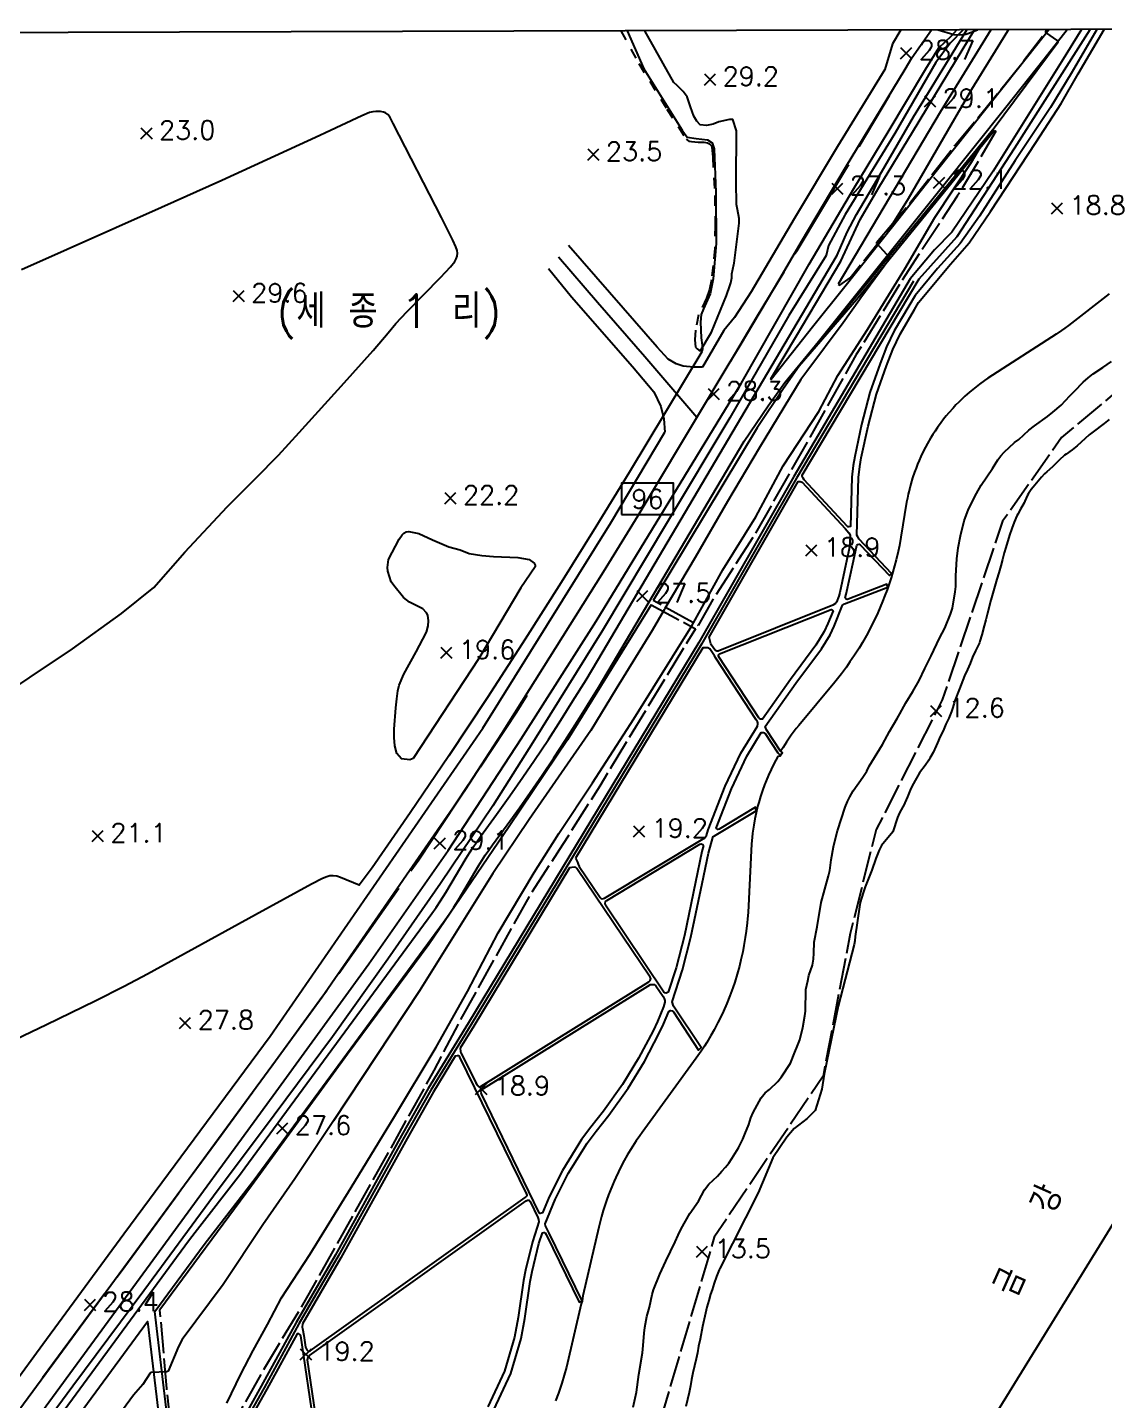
# Model space of a CAD drawing. Header units: millimetres. Extents: x 224638 to 227100, y 430787 to 433573.
# Drawn here: x 226058 to 226574, y 432911 to 433568 of the extents above; entities that cross this region are included whole.
import ezdxf
from ezdxf.enums import TextEntityAlignment as Align

# ---------------------------------------------------------------- set-up
doc = ezdxf.new("R2010")
doc.units = ezdxf.units.MM
for name, pattern in [('15M2P5', [17.5, 15, -2.5]), ('50M10', [60, 50, -10]), ('5M5', [10, 5, -5])]:
    doc.linetypes.add(name, pattern=pattern)
for name, color, linetype in [('A0013110', 1, 'Continuous'), ('A0013113', 1, 'Continuous'), ('A0013118', 1, 'Continuous'), ('A0013433', 7, 'Continuous'), ('A0013443', 7, 'Continuous'), ('A0023210', 7, 'Continuous'), ('A0023213', 7, 'Continuous'), ('A0033327', 32, 'Continuous'), ('B0024120', 3, 'B0024120'), ('C0052213', 1, 'Continuous'), ('C0052214', 1, '15M2P5'), ('C0523121', 1, '50M10'), ('E0022112', 5, 'Continuous'), ('E0022115', 7, 'Continuous'), ('E0032111', 5, 'Continuous'), ('F0017111', 30, 'Continuous'), ('F0017114', 7, 'Continuous'), ('F0027132', 7, 'Continuous'), ('F0027217', 7, 'Continuous'), ('F0037221', 7, 'Continuous'), ('F0037223', 7, '5M5'), ('H0017334', 7, 'Continuous'), ('H0049131', 7, 'Continuous'), ('H0049225', 7, 'Continuous')]:
    doc.layers.add(name, color=color, linetype=linetype)
doc.styles.add('HIST', font='romans.shx', dxfattribs={"bigfont": 'ngsw.shx'})
doc.styles.add('ngsw', font='romans.shx', dxfattribs={"bigfont": 'ngsw.shx'})
doc.linetypes.add('B0024120', pattern='A,10,-1.75,[133,ltypeshp.shx,S=0.75,R=0,X=0,Y=0],-3.25', length=15)

# ---------------------------------------------------------------- blocks, each defined once
blk = doc.blocks.new('A0013433')
at = {"layer": 'A0013433'}
blk.add_lwpolyline([(-12.5, -7.5), (12.5, -7.5), (12.5, 7.5), (-12.5, 7.5)], close=True, dxfattribs=at)
blk = doc.blocks.new('F0027217')
at = {"layer": 'F0027217'}
for p, q in [((-2.652, 2.652), (2.652, -2.652)), ((-2.652, -2.652), (2.652, 2.652))]:
    blk.add_line(p, q, dxfattribs=at)

msp = doc.modelspace()

# ---------------------------------------------------------------- linework, layer by layer
at = {"layer": 'A0013110', "flags": 128}
for points in [[(226381.018, 433405.683), (226376.788, 433405.608), (226371.916, 433406.118), (226368.523, 433407.188), (226364.64, 433409.456), (226359.394, 433415.199), (226343.165, 433433.833), (226316.931, 433463.859)], [(226307.379, 433452.888), (226318.358, 433439.238), (226347.638, 433405.906), (226357.738, 433393.737), (226361.23, 433386.834), (226362.605, 433380.95), (226363.049, 433374.465)]]:
    msp.add_lwpolyline(points, dxfattribs=at)
at = {"layer": 'A0013113', "flags": 128}
for points in [[(226018.28, 432841.94), (226116.75, 432976.21), (226176.81, 433058.55), (226221.4, 433119.82), (226259.33, 433174.06), (226294.27, 433227.59), (226330.22, 433284.04), (226399.66, 433397.75), (226432.133, 433454.882), (226453.481, 433491.187), (226469.993, 433518.289), (226487.966, 433548.443), (226494.292, 433558.498), (226500.232, 433564.353), (226502.845, 433567.211)], [(226476.01, 433567.131), (226472.044, 433560.418), (226468.401, 433548.267), (226445.654, 433511.35), (226424.978, 433476.641), (226404.439, 433441.718), (226396.364, 433429.38), (226391.326, 433423.227), (226381.018, 433405.683)], [(226021.277, 432877.741), (226036.798, 432898.781), (226065.362, 432937.629), (226104.169, 432990.544), (226174.159, 433085.167), (226275.93, 433232.68), (226337.29, 433331.02), (226363.049, 433374.465)]]:
    msp.add_lwpolyline(points, dxfattribs=at)
at = {"layer": 'A0013118', "flags": 128}
for points in [[(225830.305, 432572.141), (226135.128, 432987.222), (226138.229, 432991.346), (226159.869, 433019.324), (226161.995, 433022.125), (226251.507, 433144.007), (226253.578, 433146.902), (226255.716, 433150.059), (226258.269, 433154.084), (226267.942, 433170.403), (226269.595, 433173.072), (226271.3, 433175.709), (226273.059, 433178.31), (226274.868, 433180.876), (226282.551, 433191.384), (226288.904, 433200.265), (226295.154, 433209.218), (226300.745, 433217.42), (226307.34, 433227.339), (226313.274, 433236.504), (226319.103, 433245.738), (226325.339, 433255.886), (226330.944, 433265.261), (226445.602, 433459.306), (226450.415, 433470.309), (226454.831, 433478.809), (226466.819, 433499.082), (226482.144, 433525.556), (226489.28, 433537.153), (226507.664, 433567.226)], [(226131.421, 432847.801), (226118.87, 432953.256), (226142.561, 432985.485), (226165.8, 433015.552), (226168.205, 433018.748), (226257.154, 433139.87), (226258.747, 433142.081), (226260.454, 433144.548), (226262.111, 433147.049), (226264.242, 433150.434), (226273.93, 433166.778), (226275.509, 433169.329), (226277.139, 433171.847), (226278.819, 433174.333), (226280.548, 433176.784), (226287.634, 433186.469), (226293.465, 433194.593), (226298.639, 433201.956), (226304.307, 433210.195), (226309.887, 433218.494), (226315.38, 433226.85), (226321.32, 433236.108), (226326.1, 433243.734), (226331.326, 433252.26), (226335.952, 433259.979), (226400.997, 433370.185), (226412.528, 433387.122), (226420.517, 433398.274), (226436.554, 433417.919), (226495.947, 433492.194), (226526.299, 433530.116), (226544.673, 433553.226), (226555.6, 433567.369)], [(226562.456, 433567.389), (226552.932, 433551.813), (226520.166, 433499.43), (226500.467, 433470.288), (226492.187, 433461.761), (226480.479, 433447.877), (226424.797, 433353.196), (226379.33, 433273.677), (226269.02, 433091.522), (226249.743, 433060.071), (226237.057, 433037.571), (226205.352, 432980.535), (226186.612, 432948.099), (226169.894, 432917.519), (226159.275, 432898.52)], [(226281.231, 432906.271), (226289.288, 432923.583), (226294.249, 432940.336), (226296.066, 432949.991), (226298.596, 432967.631), (226299.495, 432972.468), (226302.794, 432985.865), (226304.494, 432991.023), (226305.18, 432991.198), (226305.473, 432991.098), (226305.836, 432990.927), (226306.305, 432990.243), (226322.11, 432957.775), (226323.459, 432958.432), (226307.654, 432990.9), (226306.009, 432994.38), (226305.719, 432995.32), (226310.574, 433006.936), (226316.814, 433019.357), (226325.894, 433033.879), (226330.183, 433039.716), (226336.338, 433047.329), (226345.524, 433060.301), (226353.3, 433073.122), (226360.271, 433086.261), (226362.459, 433090.889), (226365.038, 433097), (226365.802, 433097.442), (226366.56, 433097.355), (226367.144, 433096.883), (226379.237, 433078.465), (226380.418, 433079.718), (226367.181, 433099.55), (226366.551, 433101.681), (226371.543, 433116.975), (226375.572, 433132.633), (226380.938, 433158.354), (226383.892, 433172.896), (226385.976, 433180.323), (226386.193, 433180.855), (226386.804, 433181.152), (226387.635, 433181.677), (226406.753, 433193.069), (226406.519, 433194.942), (226389.139, 433184.342), (226388.4, 433184.219), (226387.633, 433184.78), (226394.921, 433203.636), (226402.337, 433219.286), (226409.237, 433230.581), (226410.283, 433230.603), (226410.78, 433230.417), (226411.073, 433230.168), (226417.2, 433220.855), (226418.197, 433219.711), (226419.177, 433220.887), (226418.453, 433221.68), (226411.74, 433231.883), (226411.366, 433232.647), (226411.164, 433233.525), (226425.825, 433254.222), (226438.04, 433270.749), (226442.192, 433277.495), (226444.074, 433281.518), (226448.184, 433291.615), (226449.11, 433292.193), (226469.815, 433300.255), (226469.268, 433301.652), (226450.893, 433294.501), (226450.415, 433294.383), (226449.881, 433294.549), (226449.415, 433295.198), (226449.882, 433296.884), (226453.339, 433312.853), (226454.911, 433320.381), (226455.465, 433320.752), (226456.074, 433320.826), (226456.57, 433320.545), (226470.531, 433305.826), (226471.619, 433306.858), (226456.011, 433323.314), (226455.381, 433324.331), (226455.015, 433325.184), (226455.848, 433352.742), (226456.348, 433358.067), (226457.123, 433362.213), (226460.382, 433377.394), (226464.327, 433392.623), (226469.119, 433406.237), (226472.185, 433414.137), (226475.708, 433421.455), (226482.564, 433433.261), (226484.438, 433436.545), (226499.837, 433454.99), (226508.715, 433465.14), (226518.92, 433480.153), (226540.661, 433513.214), (226552.731, 433531.922), (226560.962, 433546.182), (226573.391, 433567.422)], [(226546.997, 433567.343), (226540.958, 433559.753), (226526.18, 433540.969), (226509.301, 433519.707), (226492.991, 433499.262), (226471.975, 433472.891), (226449.264, 433444.132), (226433.795, 433424.765), (226413.973, 433399.757), (226413.739, 433399.989), (226426.089, 433420.561), (226447.37, 433456.463), (226456.555, 433476.29), (226465.462, 433491.71), (226481.582, 433518.209), (226502.199, 433552.254), (226511.249, 433567.236)], [(226569.92, 433567.412), (226557.63, 433546.331), (226547.732, 433530.048), (226530.813, 433504.614), (226513.619, 433477.885), (226504.363, 433464.882), (226493.624, 433452.899), (226482.836, 433439.901), (226479.802, 433434.877), (226472.879, 433422.955), (226469.247, 433415.412), (226466.117, 433407.347), (226461.263, 433393.557), (226457.267, 433378.131), (226453.985, 433362.843), (226453.176, 433358.511), (226452.653, 433352.94), (226451.939, 433329.287), (226451.117, 433329.12), (226450.705, 433329.219), (226450.326, 433329.473), (226429.774, 433351.704), (226429.327, 433352.447), (226428.852, 433353.375), (226428.73, 433353.945), (226484.78, 433447.978), (226503.008, 433468.26), (226530.553, 433510.64), (226566.631, 433567.402)], [(226203.388, 432853.152), (226191.987, 432930.129), (226192.394, 432931.256), (226192.999, 432932.234), (226296.61, 433006.34), (226297.283, 433006.619), (226298.075, 433006.575), (226298.684, 433006.052), (226302.34, 432998.272), (226302.561, 432997.462), (226302.694, 432996.241), (226302.004, 432993.69), (226299.716, 432986.75), (226296.366, 432973.143), (226295.438, 432968.151), (226292.908, 432950.514), (226291.134, 432941.088), (226286.287, 432924.719), (226278.375, 432907.719)], [(225836.082, 432568.18), (226115.403, 432948.536), (226128.133, 432841.581), (226127.693, 432840.594), (226102.955, 432796.573), (226083.284, 432760.318), (226067.781, 432735.025), (226050.504, 432712.488)]]:
    msp.add_lwpolyline(points, dxfattribs=at)
for points in [[(226384.301, 433276.327), (226426.926, 433350.876), (226427.906, 433350.846), (226428.752, 433350.6), (226449.344, 433328.325), (226451.144, 433326.204), (226451.838, 433325.221), (226451.638, 433321.492), (226451.261, 433318.558), (226450.209, 433313.519), (226446.774, 433297.651), (226446.307, 433295.967), (226445.318, 433293.016), (226444.717, 433292.469), (226443.509, 433291.573), (226388.642, 433269.594), (226387.933, 433269.629), (226387.393, 433269.88), (226386.947, 433270.239), (226385.361, 433272.53), (226385.051, 433273.085)], [(226388.882, 433266.867), (226388.72, 433267.34), (226388.731, 433267.782), (226389.001, 433268.075), (226389.3, 433268.242), (226442.621, 433289.601), (226442.877, 433289.585), (226443.171, 433289.462), (226443.66, 433288.989), (226441.141, 433282.8), (226439.371, 433279.017), (226435.386, 433272.542), (226423.232, 433256.098), (226409.779, 433237.106), (226408.832, 433237.063), (226408.305, 433237.332), (226408.026, 433237.64)], [(226320.335, 433170.479), (226321.195, 433168.579), (226321.558, 433167.517), (226322.001, 433166.524), (226332.16, 433151.611), (226332.545, 433151.158), (226333.12, 433150.992), (226334.16, 433151.273), (226381.346, 433179.68), (226382.043, 433180.044), (226382.944, 433181.363), (226383.887, 433183.965), (226391.979, 433204.9), (226399.518, 433220.81), (226407.419, 433233.743), (226407.617, 433234.793), (226407.568, 433235.323), (226407.41, 433235.775), (226406.836, 433236.72), (226387.524, 433266.203), (226386.856, 433267.334), (226384.618, 433270.771), (226384.158, 433271.075), (226383.631, 433271.243), (226381.287, 433271.118)], [(226381.586, 433176.524), (226380.779, 433173.648), (226377.804, 433159), (226372.454, 433133.358), (226368.469, 433117.871), (226364.662, 433106.206), (226363.763, 433105.82), (226363.121, 433105.911), (226362.649, 433106.222), (226334.692, 433147.946), (226334.547, 433148.769), (226334.742, 433149.688), (226335.28, 433150.221), (226379.85, 433177.123), (226380.491, 433177.322), (226381.238, 433176.995)], [(226265.162, 433079.499), (226265.289, 433077.895), (226265.491, 433077.199), (226273.204, 433061.766), (226273.876, 433061.117), (226274.438, 433060.995), (226275.078, 433061.191), (226355.367, 433111.201), (226356.026, 433111.86), (226356.29, 433112.779), (226355.982, 433113.528), (226321.002, 433165.438), (226320.397, 433165.937), (226319.719, 433166.187), (226317.492, 433165.785), (226271.581, 433089.961)], [(226362.507, 433099.233), (226359.537, 433092.196), (226357.41, 433087.696), (226350.516, 433074.703), (226342.847, 433062.058), (226333.785, 433049.262), (226327.648, 433041.67), (226323.244, 433035.677), (226314.022, 433020.927), (226307.665, 433008.273), (226304.468, 433000.625), (226303.398, 433000.254), (226302.852, 433000.635), (226275.352, 433057.503), (226275.128, 433058.062), (226275.03, 433058.674), (226275.388, 433059.261), (226276.302, 433060.186), (226356.178, 433109.939), (226356.923, 433110.01), (226358.031, 433109.906), (226358.765, 433109.363), (226362.245, 433104.136), (226362.792, 433103.165), (226363.01, 433102.268), (226363.134, 433101.525)], [(226189.654, 432947.367), (226189.523, 432945.887), (226189.604, 432945.222), (226190.243, 432941.903), (226191.077, 432936.275), (226191.625, 432934.987), (226192.2, 432934.416), (226192.744, 432934.318), (226193.337, 432934.434), (226296.286, 433007.922), (226296.688, 433008.389), (226297.09, 433009.058), (226297.001, 433009.589), (226264.87, 433075.184), (226264.591, 433075.616), (226264.231, 433075.82), (226263.72, 433075.807), (226262.783, 433075.634), (226252.33, 433058.551), (226239.675, 433036.106), (226207.961, 432979.054)], [(226132.9, 432844.131), (226137.26, 432831.376), (226137.713, 432830.457), (226138.839, 432829.919), (226140.859, 432829.413), (226149.177, 432835.986), (226159.937, 432841.533), (226171.262, 432845.392), (226180.759, 432848.022), (226201.456, 432851.025), (226201.96, 432852.447), (226201.903, 432852.942), (226188.768, 432941.625), (226188.614, 432942.005), (226188.364, 432942.342), (226187.923, 432942.588), (226187.076, 432942.69), (226172.519, 432916.067), (226161.9, 432897.066), (226134.126, 432846.501)]]:
    msp.add_lwpolyline(points, close=True, dxfattribs=at)
at = {"layer": 'A0023210', "flags": 128}
msp.add_lwpolyline([(226378.397, 433381.512), (226353.516, 433410.553), (226330.761, 433436.536), (226312.155, 433458.374)], dxfattribs=at)
at = {"layer": 'A0023213', "flags": 128}
msp.add_lwpolyline([(226052.16, 432903.68), (226108.09, 432979.84), (226176.67, 433073.46), (226198.96, 433104.1), (226267.63, 433203.37), (226285.1, 433230.13), (226333.76, 433307.53), (226350.24, 433334.5), (226371.258, 433369.542), (226378.397, 433381.512), (226393.36, 433406.599), (226399.079, 433415.959), (226418.286, 433448.3), (226428.555, 433465.762), (226449.567, 433501.269), (226478.183, 433548.355), (226481.283, 433553.775), (226490.647, 433567.175)], dxfattribs=at)
at = {"layer": 'A0033327', "flags": 128}
msp.add_lwpolyline([(226482.155, 433446.882), (226426.093, 433352.441), (226380.623, 433272.916), (226270.301, 433090.742), (226251.037, 433059.311), (226238.366, 433036.839), (226206.657, 432979.795), (226187.92, 432947.364), (226171.206, 432916.793), (226160.588, 432897.793), (226132.802, 432847.207), (226129.001, 432839.859), (226104.268, 432795.848), (226084.583, 432759.568), (226069.019, 432734.175), (226051.646, 432711.512)], dxfattribs=at)
at = {"layer": 'B0024120', "flags": 128}
msp.add_lwpolyline([(226421.488, 433398.627), (226427.023, 433405.867), (226429.114, 433408.695), (226455.315, 433440.342), (226502.931, 433498.466), (226520.765, 433520.281)], dxfattribs=at)
at = {"layer": 'C0052213', "flags": 128}
for points in [[(226519.095, 433567.26), (226494.906, 433527.703), (226445.985, 433445.33)], [(226520.905, 433518.957), (226454.764, 433437.949), (226427.372, 433406.025), (226419.895, 433395.451), (226407.207, 433376.587), (226357.55, 433293.831)], [(226575.718, 433440.686), (226556.343, 433425.552), (226554.602, 433424.303), (226552.959, 433423.163), (226550.46, 433421.503), (226517.717, 433400.316), (226516.063, 433399.192), (226513.629, 433397.438), (226511.255, 433395.604), (226508.944, 433393.691), (226506.697, 433391.703), (226505.237, 433390.337), (226503.808, 433388.938), (226502.41, 433387.508), (226501.044, 433386.047), (226499.056, 433383.8), (226497.774, 433382.265), (226496.525, 433380.703), (226495.312, 433379.113), (226493.559, 433376.679), (226492.436, 433375.024), (226491.35, 433373.344), (226490.301, 433371.641), (226488.8, 433369.044), (226487.848, 433367.285), (226486.935, 433365.506), (226485.64, 433362.8), (226484.827, 433360.973), (226484.055, 433359.128), (226483.324, 433357.266), (226482.635, 433355.389), (226481.68, 433352.545), (226480.82, 433349.671), (226480.3, 433347.74), (226479.601, 433344.822), (226479.189, 433342.865), (226478.821, 433340.9), (226476.062, 433324.125), (226475.33, 433320.193), (226474.712, 433317.257), (226473.798, 433313.363), (226473.044, 433310.459), (226472.232, 433307.571), (226471.362, 433304.7), (226470.436, 433301.847), (226469.452, 433299.013), (226468.412, 433296.199), (226467.316, 433293.406), (226466.164, 433290.636), (226464.957, 433287.89), (226463.696, 433285.168), (226462.38, 433282.472), (226461.011, 433279.803), (226459.588, 433277.162), (226457.61, 433273.685), (226456.066, 433271.113), (226453.927, 433267.733), (226451.7, 433264.411), (226449.971, 433261.959), (226447.591, 433258.744), (226446.369, 433257.161), (226444.496, 433254.817), (226427.259, 433234.035), (226426.002, 433232.481), (226423.58, 433229.297), (226421.288, 433226.019), (226419.656, 433223.502), (226418.611, 433221.797), (226419.381, 433220.849), (226418.254, 433219.331), (226417.106, 433219.202), (226415.223, 433215.673), (226413.904, 433212.978), (226412.667, 433210.246), (226411.512, 433207.477), (226410.788, 433205.613), (226409.773, 433202.79), (226408.843, 433199.938), (226407.999, 433197.059), (226407.484, 433195.126), (226406.785, 433192.209), (226406.174, 433189.272), (226405.651, 433186.318), (226405.092, 433182.358), (226404.872, 433180.37), (226404.617, 433177.381), (226402.882, 433144.427), (226402.66, 433141.435), (226402.475, 433139.443), (226402.017, 433135.47), (226401.596, 433132.5), (226400.933, 433128.555), (226400.359, 433125.611), (226399.492, 433121.706), (226398.766, 433118.795), (226397.697, 433114.941), (226396.516, 433111.119), (226395.555, 433108.277), (226394.177, 433104.522), (226392.688, 433100.81), (226391.089, 433097.143), (226389.82, 433094.425), (226388.49, 433091.736), (226386.625, 433088.198), (226385.157, 433085.581), (226383.111, 433082.145), (226382.05, 433080.449), (226380.412, 433077.936), (226378.141, 433074.643), (226352.198, 433039.106), (226351.034, 433037.479), (226349.338, 433035.004), (226347.702, 433032.49), (226346.645, 433030.792), (226345.111, 433028.214), (226343.639, 433025.6), (226342.23, 433022.951), (226340.885, 433020.27), (226339.605, 433017.557), (226338.788, 433015.731), (226338, 433013.893), (226336.874, 433011.113), (226336.16, 433009.244), (226335.146, 433006.421), (226334.2, 433003.574), (226333.608, 433001.664), (226332.776, 432998.782), (226332.26, 432996.849), (226331.508, 432993.779), (226323.874, 432960.812), (226323.55, 432958.316), (226322.972, 432956.916), (226315.969, 432926.717), (226314.955, 432922.848), (226313.811, 432919.015), (226312.871, 432916.166), (226312.204, 432914.281), (226310.777, 432910.544)], [(226356.568, 433291.851), (226316.454, 433227.114), (226288.556, 433185.628), (226250.084, 433129.116), (226211.183, 433076.595), (226165.146, 433013.499), (226121.395, 432954.133)]]:
    msp.add_lwpolyline(points, dxfattribs=at)
at = {"layer": 'C0052214', "flags": 128}
for points in [[(226445.985, 433445.33), (226446.813, 433444.91), (226451.774, 433448.348), (226479.072, 433482.683), (226501.919, 433511.758), (226520.459, 433534.385), (226533.809, 433551.041), (226546.33, 433567.341)], [(226623.789, 433541.27), (226653.603, 433526.024), (226652.367, 433523.451), (226639.114, 433517.822), (226641.94, 433516.887), (226641.024, 433516.531), (226640.866, 433515.614), (226641.352, 433514.757), (226648.698, 433508.021), (226632.769, 433479.22), (226622.598, 433462.619), (226603.561, 433427.055), (226594.163, 433411.125), (226583.682, 433397.742), (226552.997, 433371.933), (226524.75, 433331.846), (226495.867, 433246.222), (226464.231, 433184.115), (226451.802, 433134.43), (226438.809, 433066.113), (226386.74, 432988.969), (226348.325, 432858.545), (226316.363, 432801.335), (226314.45, 432800.606), (226312.867, 432800.073), (226311.266, 432799.594), (226309.651, 432799.17), (226308.022, 432798.8), (226306.382, 432798.485), (226304.732, 432798.226), (226303.074, 432798.022), (226301.41, 432797.874), (226299.742, 432797.783), (226298.072, 432797.747), (226296.402, 432797.768), (226294.733, 432797.845), (226293.068, 432797.979), (226291.409, 432798.168), (226289.757, 432798.413), (226288.114, 432798.714), (226286.482, 432799.07), (226284.862, 432799.48), (226274.571, 432802.522), (226265.812, 432804.845), (226256.989, 432806.911), (226248.109, 432808.72), (226245.529, 432809.423), (226242.926, 432810.036), (226240.303, 432810.557), (226237.664, 432810.987), (226235.011, 432811.325), (226232.349, 432811.571), (226229.679, 432811.723), (226227.005, 432811.783), (226224.331, 432811.749), (226221.66, 432811.622), (226218.995, 432811.402), (226216.339, 432811.09), (226213.696, 432810.685), (226211.068, 432810.188), (226208.459, 432809.601), (226205.873, 432808.922), (226203.311, 432808.155), (226200.778, 432807.298), (226198.276, 432806.354), (226195.809, 432805.323), (226193.379, 432804.207), (226190.989, 432803.007), (226188.642, 432801.724), (226186.342, 432800.36), (226184.09, 432798.918), (226181.891, 432797.397), (226179.745, 432795.801), (226177.656, 432794.131), (226175.627, 432792.39), (226173.659, 432790.579), (226171.756, 432788.7), (226169.919, 432786.757), (226168.152, 432784.75), (226166.455, 432782.684), (226164.831, 432780.559), (226163.282, 432778.379), (226161.81, 432776.147), (226160.416, 432773.864), (226141.802, 432737.907), (226120.165, 432704.169), (226118.863, 432701.716), (226117.647, 432699.219), (226116.518, 432696.682), (226115.476, 432694.108), (226114.523, 432691.499), (226113.661, 432688.859), (226112.381, 432684.461), (226111.816, 432682.748), (226111.196, 432681.054), (226110.521, 432679.381), (226109.792, 432677.732), (226109.009, 432676.107), (226108.174, 432674.508), (226107.287, 432672.937), (226106.349, 432671.397), (226105.362, 432669.887), (226104.326, 432668.411), (226103.243, 432666.969), (226102.326, 432665.947), (226101.377, 432664.955), (226100.396, 432663.996), (226099.383, 432663.069), (226098.341, 432662.176), (226097.27, 432661.318), (226096.172, 432660.495), (226095.047, 432659.709), (226093.896, 432658.96), (226092.722, 432658.25), (226091.525, 432657.578), (226090.307, 432656.946), (226089.068, 432656.355), (226087.811, 432655.804), (226085.231, 432654.461), (226082.698, 432653.032), (226080.214, 432651.52), (226077.781, 432649.925), (226075.403, 432648.251), (226073.082, 432646.498), (226070.82, 432644.67), (226068.621, 432642.766), (226049.569, 432622.128), (225988.987, 432579.206), (225974.455, 432558.794), (225938.991, 432522.128), (225924.49, 432503.281), (225911.737, 432494.501), (225900.205, 432488.185), (225885.916, 432479.62), (225876.8, 432470.978), (225869.349, 432462.038), (225858.622, 432444.885), (225849.768, 432420.627), (225844.398, 432401.089), (225840.494, 432369.848), (225831.77, 432349.825), (225819.017, 432328.199), (225794.275, 432338.304)], [(226520.905, 433518.957), (226521.547, 433518.591), (226503.072, 433487.483), (226479.833, 433452.3), (226454.691, 433411.669), (226432.572, 433372.219), (226405.774, 433324.897), (226386.071, 433294.418), (226379.013, 433281.88), (226357.55, 433293.831)], [(226356.568, 433291.851), (226377.692, 433280.358), (226331.905, 433204.99), (226314.105, 433176.843), (226298.162, 433152.211), (226264.903, 433092.512), (226252.413, 433068.694), (226235.972, 433038.967), (226192.21, 432960.92), (226169.953, 432923.551), (226145.732, 432880.879), (226130.487, 432864.618), (226124.628, 432916.434), (226121.395, 432954.133)]]:
    msp.add_lwpolyline(points, dxfattribs=at)
at = {"layer": 'C0523121', "flags": 128}
for points in [[(226394.461, 433408.407), (226406.994, 433429.404), (226426.342, 433461.576), (226449.699, 433500.425), (226470.652, 433535.73)], [(226065.159, 432921.673), (226104.513, 432974.884), (226150.64, 433037.713), (226174.159, 433069.947), (226199.216, 433104.288), (226245.329, 433169.678), (226292.264, 433240.62), (226297.206, 433248.497)]]:
    msp.add_lwpolyline(points, dxfattribs=at)
at = {"layer": 'E0022112', "flags": 128}
msp.add_lwpolyline([(226505.947, 433567.221), (226499.707, 433560.731), (226492.735, 433551.596), (226473.119, 433517.619), (226449.43, 433478.745), (226441.373, 433463.876), (226440.303, 433459.091), (226422.376, 433430.306), (226394.143, 433381.427), (226364.396, 433331.591), (226333.198, 433279.451), (226299.936, 433225.905), (226280.771, 433195.588), (226255.716, 433158.336), (226230.406, 433122.156), (226203.928, 433084.91), (226176.055, 433047.38), (226147.082, 433008.56), (226113.727, 432963.18), (226079.626, 432917.496), (226047.313, 432873.639)], dxfattribs=at)
at = {"layer": 'E0022115', "flags": 128}
msp.add_lwpolyline([(226877.637, 433482.359), (226514.779, 432893.432), (226013.53, 432174.23), (225825.388, 431922.904), (225702.215, 431801.731), (225577.302, 431713.64), (225287.243, 431571.804), (224644.125, 431269.006)], dxfattribs=at)
at = {"layer": 'E0032111', "flags": 128}
msp.add_lwpolyline([(226575.72, 433380.63), (226573.29, 433378.71), (226568.09, 433374.71), (226566.18, 433373.14), (226560.48, 433367.95), (226558, 433366.08), (226555.13, 433364), (226554.44, 433363.45), (226551.79, 433361.05), (226549.36, 433358.75), (226548.59, 433357.96), (226545.96, 433355.55), (226544.83, 433354.46), (226543.43, 433352.96), (226539.42, 433348.19), (226538.49, 433347), (226537.21, 433345.15), (226536.67, 433344.25), (226535.35, 433341.5), (226535.01, 433340.7), (226533.27, 433337.59), (226531.98, 433335.21), (226531.63, 433334.46), (226530.36, 433331.31), (226529.22, 433328.34), (226528.12, 433325.19), (226526.24, 433319.32), (226525.48, 433316.73), (226524.71, 433313.43), (226523.97, 433310.49), (226522.93, 433307.06), (226521.95, 433304.12), (226520.08, 433297.38), (226519.11, 433294.08), (226517.45, 433287.84), (226516.7, 433284.6), (226515.91, 433281.7), (226514.85, 433277.46), (226513.91, 433274.38), (226513.63, 433273.56), (226512.3, 433270.69), (226511.82, 433269.83), (226510.39, 433266.66), (226509.23, 433263.75), (226507.94, 433260.8), (226506.56, 433257.76), (226504.04, 433251.62), (226501.76, 433245.5), (226501.5, 433244.72), (226500.66, 433241.71), (226500.33, 433240.69), (226499.02, 433237.44), (226497.65, 433234.61), (226496.22, 433231.43), (226494.91, 433228.7), (226493.58, 433225.71), (226493, 433224.28), (226491.44, 433221.04), (226489.95, 433218.27), (226489.42, 433217.37), (226487.64, 433214.78), (226485.03, 433211.33), (226483.46, 433208.81), (226481.43, 433205.08), (226480.5, 433203.05), (226479.24, 433199.81), (226478.01, 433196.99), (226477.63, 433196.19), (226475.58, 433192.45), (226474.94, 433191.08), (226474.51, 433190.01), (226472.171, 433183.038), (226466.822, 433176.455), (226465.667, 433174.28), (226464.125, 433170.305), (226462.096, 433164.684), (226458.958, 433156.749), (226457.934, 433153.818), (226456.626, 433149.164), (226456.189, 433147.149), (226454.148, 433132.957), (226453.976, 433130.904), (226453.707, 433129.043), (226445.997, 433099.546), (226439.266, 433066.943), (226438.239, 433059.849), (226435.105, 433049.535), (226431.157, 433045.817), (226425.022, 433041.009), (226421.485, 433036.785), (226414.717, 433026.87), (226407.732, 433010.091), (226389.36, 432973.97), (226389.03, 432973.28), (226387.75, 432970.08), (226386.68, 432966.91), (226385.68, 432963.78), (226384.95, 432961.68), (226384.06, 432958.59), (226383.25, 432955.46), (226382.52, 432952.46), (226381.15, 432946.21), (226379.98, 432940.03), (226379.21, 432936.64), (226378.64, 432933.53), (226378.01, 432930.59), (226377.26, 432927.3), (226376.54, 432923.9), (226375.89, 432920.7), (226375.32, 432917.67), (226374.68, 432914.57), (226373.84, 432911.19), (226373.09, 432907.84)], dxfattribs=at)
at = {"layer": 'F0017111', "flags": 128}
for points, elevation in [([(226153.415, 432909.464), (226160.15, 432923.288), (226166.047, 432934.593), (226172.817, 432947.04), (226179.583, 432959.887), (226193.109, 432980.548), (226212.963, 433012.636), (226233.667, 433046.796), (226253.637, 433079.938), (226268.563, 433106.601), (226283.314, 433134.685), (226300.469, 433163.637), (226312.276, 433182.248), (226328.5, 433206.526), (226348.302, 433237.158), (226375.97, 433281.71), (226390.896, 433308.543), (226406.667, 433333.955), (226419.723, 433358.349), (226436.78, 433384.31), (226445.938, 433401.61), (226460.06, 433423.622), (226477.96, 433452.716), (226492.247, 433477.329), (226509.799, 433503.836), (226515.081, 433512.716), (226551.289, 433561.383), (226551.173, 433561.956), (226545.488, 433565.988), (226545.402, 433566.389), (226545.983, 433567.34)], 20), ([(226493.962, 433567.185), (226501.356, 433564.967), (226503.998, 433564.857), (226507.082, 433565.187), (226510.385, 433566.177), (226512.797, 433567.241)], 30), ([(226347.977, 432907.499), (226349.518, 432914.63), (226350.615, 432923.106), (226352.312, 432933.586), (226352.735, 432936.991), (226353.224, 432943.012), (226353.525, 432945.726), (226354.471, 432950.86), (226355.737, 432955.328), (226356.98, 432961.407), (226357.658, 432963.685), (226360.664, 432971.222), (226363.509, 432977.422), (226368.053, 432986.698), (226369.393, 432989.961), (226370.814, 432992.923), (226375.111, 433000.207), (226379.173, 433006.237), (226381.994, 433011.573), (226384.154, 433014.38), (226388.206, 433018.155), (226390.416, 433020.465), (226392.121, 433022.398), (226393.726, 433024.42), (226395.2, 433026.576), (226398.339, 433031.714), (226400.391, 433035.89), (226401.432, 433038.213), (226403.27, 433042.903), (226404.28, 433046.065), (226405.413, 433048.633), (226409.159, 433055.718), (226411.137, 433058.001), (226413.097, 433059.695), (226417.124, 433063.543), (226418.928, 433065.705), (226423.266, 433072.34), (226425.292, 433077.564), (226426.483, 433080.31), (226427.7, 433083.413), (226429.109, 433089.287), (226430.115, 433094.998), (226430.42, 433097.233), (226430.578, 433107.514), (226431.442, 433111.769), (226432.075, 433114.279), (226433.712, 433119.254), (226434.288, 433122.046), (226434.453, 433125.007), (226434.541, 433130.146), (226436.052, 433137.556), (226437.948, 433149.215), (226441.368, 433161.965), (226441.969, 433164.468), (226442.714, 433169.611), (226443.8, 433175.937), (226444.367, 433178.599), (226445.779, 433183.481), (226449.364, 433194.897), (226450.501, 433197.595), (226451.571, 433199.876), (226453.265, 433202.742), (226457.862, 433209.237), (226459.704, 433212.183), (226460.945, 433214.443), (226467.312, 433224.879), (226470.625, 433231.075), (226474.323, 433237.28), (226475.498, 433239.59), (226478.454, 433244.85), (226481.74, 433250.24), (226484.797, 433255.537), (226487.514, 433261.282), (226490.581, 433267.432), (226494.579, 433275.808), (226497.037, 433280.683), (226499.777, 433287.311), (226500.69, 433290.273), (226502.061, 433297.966), (226502.348, 433300.611), (226502.425, 433305.757), (226502.914, 433313.898), (226503.554, 433319.164), (226504.652, 433324.782), (226506.4, 433332.038), (226508.403, 433337.582), (226512.248, 433345.045), (226514.505, 433349.058), (226519.929, 433357.058), (226522.461, 433361.277), (226523.896, 433363.233), (226525.555, 433364.94), (226530.436, 433369.578), (226532.445, 433371.022), (226537.343, 433375.413), (226540.059, 433377.494), (226546.256, 433382.047), (226548.871, 433384.08), (226552.798, 433387.487), (226556.86, 433391.913), (226559.147, 433394.103), (226563.345, 433398.395), (226565.665, 433400.539), (226568.136, 433402.444), (226572.771, 433405.42), (226576.915, 433408.401)], 15)]:
    msp.add_lwpolyline(points, dxfattribs=dict(at, elevation=elevation))
at = {"layer": 'F0017111', "elevation": 20, "flags": 128}
msp.add_lwpolyline([(226239.289, 433326.769), (226240.453, 433326.991), (226245.325, 433325.905), (226251.79, 433322.849), (226259.681, 433319.606), (226265.059, 433318.201), (226269.348, 433316.432), (226275.396, 433315.377), (226281.058, 433314.941), (226292.717, 433314.489), (226298.083, 433313.564), (226300.541, 433311.686), (226300.953, 433310.814), (226300.955, 433310.026), (226294.158, 433299.921), (226273.969, 433266.14), (226242.61, 433218.228), (226240.977, 433217.516), (226237.009, 433217.957), (226234.801, 433220.513), (226233.815, 433224.323), (226233.499, 433228.317), (226233.488, 433232.16), (226234.301, 433242.511), (226234.735, 433246.725), (226235.332, 433250.602), (226235.932, 433253.374), (226238.211, 433258.578), (226244.098, 433269.217), (226247.179, 433275.414), (226249.049, 433278.656), (226249.735, 433281.779), (226250, 433284.164), (226249.629, 433286.856), (226248.956, 433287.88), (226247.222, 433289.828), (226240.891, 433293.081), (226237.995, 433295.33), (226233.404, 433301.007), (226232.147, 433302.785), (226230.429, 433307.942), (226230.378, 433309.733), (226230.772, 433313.438), (226235.922, 433323.231), (226237.26, 433325.244), (226238.179, 433326.168)], close=True, dxfattribs=at)
at = {"layer": 'F0017114', "elevation": 25, "flags": 128}
for points in [[(226345.11, 433566.74), (226352.974, 433548.526), (226371.376, 433519.149), (226372.496, 433517.471), (226373.789, 433515.826), (226378.022, 433515.121), (226383.43, 433514.534), (226385.781, 433513.006), (226386.604, 433510.186), (226387.545, 433489.505), (226387.615, 433464.891), (226386.193, 433447.917), (226384.687, 433440.81), (226381.508, 433433.536), (226380.42, 433430.776), (226380.169, 433427.181), (226380.504, 433419.739), (226381.006, 433416.228), (226381.173, 433414.388), (226380.774, 433412.991), (226345.956, 433355.233), (226330.01, 433329.128), (226313.475, 433302.517), (226296.195, 433275.268), (226278.116, 433247.39), (226259.598, 433219.437), (226241.102, 433192.1), (226222.948, 433165.848), (226216.672, 433157.517), (226207.837, 433161.251), (226206.02, 433161.801), (226204.268, 433162.002), (226202.691, 433161.923), (226201.317, 433161.584), (226199.177, 433160.685), (226193.959, 433157.991), (226167.161, 433143.307), (226115.357, 433114.837), (226104.31, 433108.977), (226090.445, 433101.992), (226067.035, 433090.584), (226045.005, 433080.154)], [(226527.582, 433567.285), (226527.068, 433566.482), (226509.848, 433538.619), (226479.487, 433486.307), (226472.131, 433474.464), (226464.451, 433465.116), (226464.451, 433464.985), (226464.545, 433464.778), (226470.61, 433458.072), (226470.64, 433457.831), (226470.31, 433457.111), (226456.919, 433438.854), (226456.242, 433437.853), (226448.357, 433426.888), (226431.004, 433403.479), (226428.211, 433399.776), (226426.008, 433396.01), (226408.287, 433366.814), (226393.003, 433341.248), (226377.615, 433314.486), (226363.024, 433290.059), (226362.707, 433289.374), (226357.051, 433279.477), (226339.73, 433251.552), (226327.594, 433231.663), (226298.164, 433188.894), (226280.753, 433163.104), (226245.598, 433106.893), (226204.484, 433044.697), (226185.981, 433016.901), (226170.601, 432994.818), (226151.672, 432966.281), (226132.098, 432939.959), (226130.191, 432936.499), (226125.248, 432924.821), (226124.932, 432924.588), (226124.45, 432924.488), (226117.394, 432924.172), (226117.028, 432924.039), (226116.711, 432923.773), (226113.142, 432918.413), (226108.726, 432913.185), (226096.963, 432897.155)], [(226038.368, 433243.234), (226079.455, 433270.728), (226102.995, 433287.601), (226118.485, 433300.037), (226133.316, 433317.067), (226153.551, 433338.664), (226167.225, 433352.386), (226178.077, 433363.544), (226188.065, 433374.282), (226209.649, 433398.128), (226223.44, 433413.656), (226230.555, 433422.104), (226234.373, 433426.553), (226239.644, 433432.053), (226255.757, 433448.535), (226260.529, 433453.741), (226262.523, 433456.229), (226263.249, 433457.511), (226263.675, 433458.837), (226263.803, 433460.162), (226263.626, 433461.451), (226263.047, 433463.228), (226261.61, 433466.46), (226256.16, 433477.268), (226233.069, 433522.397), (226231.354, 433525.448), (226230.405, 433526.601), (226229.389, 433527.405), (226228.437, 433527.829), (226226.963, 433528.091), (226224.788, 433528.137), (226223.231, 433527.959), (226221.763, 433527.528), (226218.102, 433525.963), (226200.707, 433517.923), (226197.862, 433516.606), (226151.063, 433495.062), (226122.109, 433482.07), (226055.049, 433452.186)]]:
    msp.add_lwpolyline(points, dxfattribs=at)
at = {"layer": 'F0037221'}
msp.add_lwpolyline([(226380.045, 433413.366), (226385.389, 433422.372), (226392.548, 433439.964), (226394.242, 433444.586), (226394.688, 433446.025), (226395.066, 433448.442), (226395.184, 433450.366), (226396.145, 433454.82), (226396.303, 433455.482), (226398.602, 433474.574), (226398.664, 433476.777), (226397.899, 433481.076), (226397.397, 433483.511), (226397.203, 433494.357), (226397.395, 433518.841), (226395.63, 433524.179), (226394.045, 433524.179), (226388.891, 433523.076), (226386.141, 433521.982), (226382.957, 433521.373), (226379.936, 433521.656), (226378.341, 433523.489), (226376.964, 433525.872), (226375.292, 433530.371), (226373.798, 433535.13), (226371.922, 433537.702), (226368.896, 433540.6), (226367.336, 433541.965), (226353.529, 433566.765)], dxfattribs=at)
at = {"layer": 'F0037223'}
msp.add_lwpolyline([(226341.98, 433566.731), (226350.587, 433551.074), (226364.038, 433529.244), (226373.2, 433514.892), (226374.634, 433513.924), (226375.785, 433513.655), (226378.943, 433513.456), (226381.802, 433513.316), (226383.42, 433513.048), (226384.486, 433512.655), (226385.287, 433511.868), (226385.623, 433511.076), (226385.966, 433506.244), (226387.008, 433487.912), (226387.114, 433473.337), (226386.929, 433462.526), (226386.124, 433454.28), (226385.447, 433447.402), (226384.476, 433442.838), (226383.05, 433438.734), (226379.188, 433430.639), (226377.738, 433423.297), (226377.381, 433418.694), (226377.762, 433415.274), (226378.56, 433414.394), (226380.045, 433413.366)], dxfattribs=at)
at = {"layer": 'H0017334', "flags": 128}
msp.add_lwpolyline([(226877.37, 433568.33), (224637.58, 433561.64), (224645.5, 430787.43), (226886, 430794.12)], close=True, dxfattribs=at)

# ---------------------------------------------------------------- block references
at = {"layer": 'A0013433'}
msp.add_blockref('A0013433', (226354.77, 433342.49), dxfattribs=at)
at = {"layer": 'F0027217'}
for p in [(226478.593, 433556.017, 28.717), (226384.711, 433543.407, 29.239), (226490.032, 433532.945, 29.073), (226114.94, 433517.652, 22.989), (226328.852, 433507.484, 23.543), (226445.608, 433491.157, 27.317), (226494.396, 433494.052, 22.132), (226550.748, 433481.739, 18.797), (226159.081, 433439.726, 29.642), (226386.426, 433392.72, 28.273), (226260.427, 433342.882, 22.204), (226433.239, 433317.908, 18.92), (226352.349, 433295.984, 27.505), (226258.485, 433268.874, 19.622), (226492.819, 433240.996, 12.623), (226091.626, 433181.107, 21.095), (226350.691, 433183.362, 19.17), (226255.36, 433177.564, 29.114), (226133.433, 433091.48, 27.805), (226275.153, 433059.962, 18.895), (226179.95, 433041.061, 27.598), (226380.871, 432981.959, 13.513), (226087.854, 432956.523, 28.379), (226191.237, 432932.815, 19.247)]:
    msp.add_blockref('F0027217', p, dxfattribs=at)

# ---------------------------------------------------------------- texts
at = {"layer": 'A0013443', "style": 'HIST'}
msp.add_text('96', height=9, dxfattribs=at).set_placement((226354.77, 433342.49), align=Align.MIDDLE_CENTER)
at = {"layer": 'F0027132', "style": 'ngsw'}
for s, p in [('28.7', (226484.593, 433553.017)), ('29.2', (226390.711, 433540.407)), ('29.1', (226496.032, 433529.945)), ('23.0', (226120.94, 433514.652)), ('23.5', (226334.852, 433504.484)), ('22.1', (226500.396, 433491.052)), ('27.3', (226451.608, 433488.157)), ('18.8', (226556.748, 433478.739)), ('29.6', (226165.081, 433436.726)), ('28.3', (226392.426, 433389.72)), ('22.2', (226266.427, 433339.882)), ('18.9', (226439.239, 433314.908)), ('27.5', (226358.349, 433292.984)), ('19.6', (226264.485, 433265.874)), ('12.6', (226498.819, 433237.996)), ('21.1', (226097.626, 433178.107)), ('29.1', (226261.36, 433174.564)), ('19.2', (226356.691, 433180.362)), ('27.8', (226139.433, 433088.48)), ('18.9', (226281.153, 433056.962)), ('27.6', (226185.95, 433038.061)), ('13.5', (226386.871, 432978.959)), ('28.4', (226093.854, 432953.523)), ('19.2', (226197.237, 432929.815))]:
    msp.add_text(s, height=9, dxfattribs=at).set_placement(p)
at = {"layer": 'H0049131', "style": 'HIST'}
msp.add_text('금   강', height=14, rotation=66, dxfattribs=at).set_placement((226554.73, 433010.136), align=Align.RIGHT)
at = {"layer": 'H0049225', "style": 'HIST'}
msp.add_text('(세 종 1 리)', height=16, dxfattribs=at).set_placement((226177.113, 433424.455))

doc.saveas('drawing.dxf')
